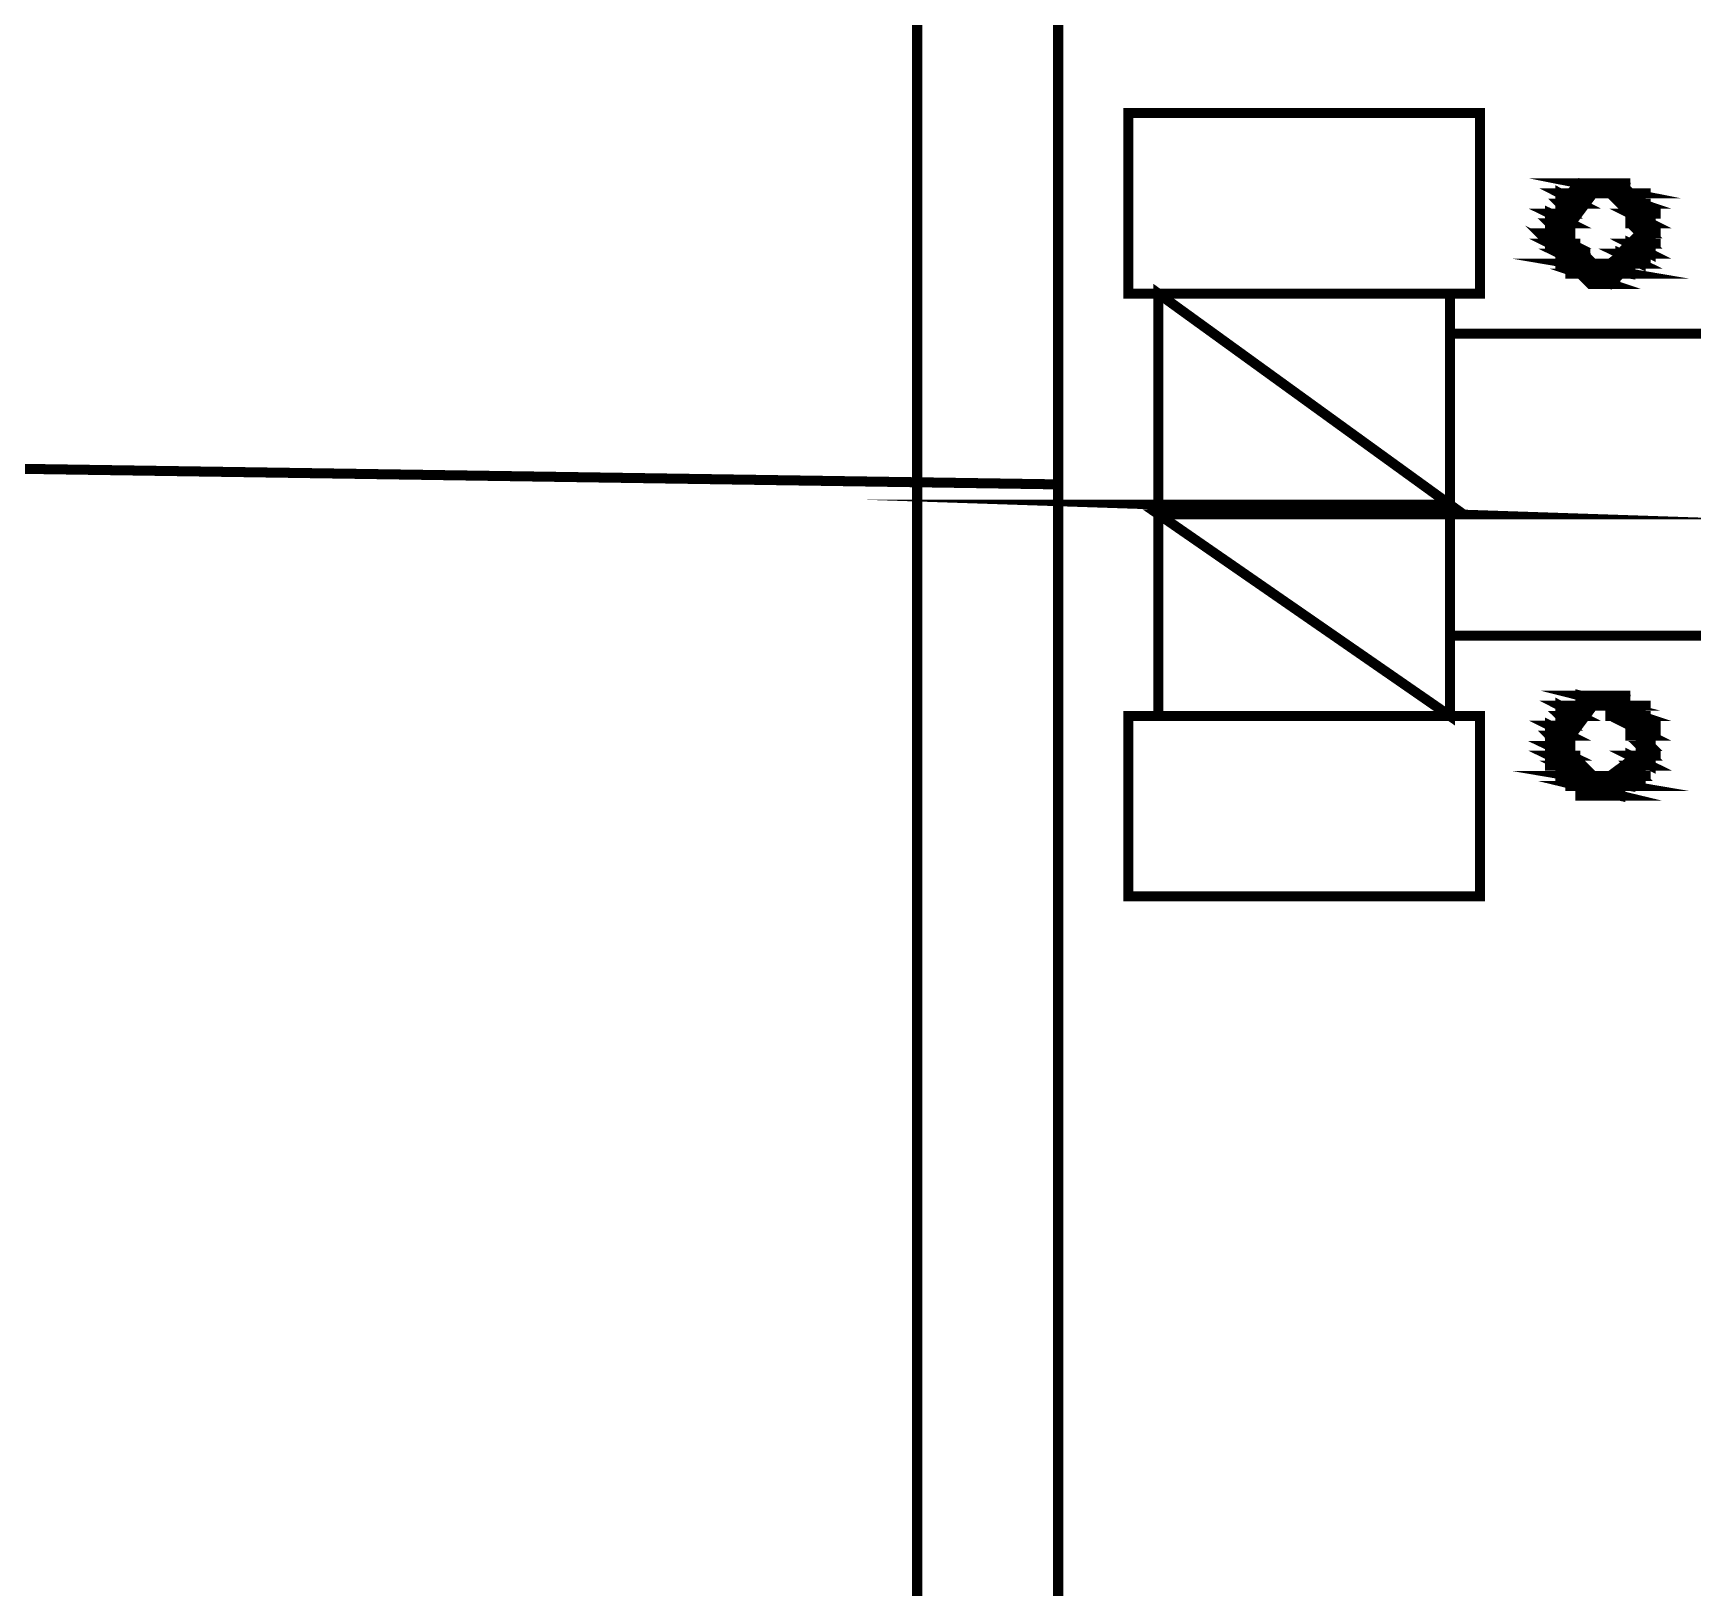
# Model space of a CAD drawing. Extents: x 219 to 1226, y 175 to 465.
# Drawn here: x 665.13 to 672.13, y 297.99 to 304.55 of the extents above; entities that cross this region are included whole.
import ezdxf

# ---------------------------------------------------------------- set-up
doc = ezdxf.new("R2010")
doc.units = 0
doc.header["$MEASUREMENT"] = 0
doc.layers.add('C00-00-00-BLACK', color=7, linetype='Continuous')
doc.layers.add('CFF-00-00', color=1, linetype='Continuous')

msp = doc.modelspace()

# ---------------------------------------------------------------- linework, layer by layer
at = {"layer": 'C00-00-00-BLACK', "const_width": 0.0423}
for points in [[(668.8613, 312.1444), (668.8613, 293.1124)], [(669.4563, 312.1444), (669.4563, 303.5394)], [(669.4563, 303.6664), (669.4563, 293.1124)], [(669.8793, 303.4554), (669.8793, 301.6734)], [(671.1093, 303.4554), (671.1093, 301.6734)], [(672.3823, 303.2864), (671.1093, 303.2864), (671.1093, 302.0124), (672.3823, 302.0124)]]:
    msp.add_lwpolyline(points, dxfattribs=at)
for points in [[(669.7523, 303.4554), (671.2363, 303.4554), (671.2363, 304.2174), (669.7523, 304.2174), (669.7523, 303.4554)], [(671.8293, 303.9204), (671.6593, 303.9204), (671.8713, 303.8784), (671.8293, 303.9204)], [(671.7023, 303.8784), (671.5753, 303.8784), (671.6593, 303.8354), (671.7023, 303.8784)], [(671.9563, 303.7094), (671.9563, 303.7624), (671.7973, 303.9204), (671.7453, 303.9204), (671.7023, 303.9204), (671.5753, 303.7624), (671.5753, 303.7094), (671.5753, 303.6674), (671.7023, 303.5394), (671.7453, 303.5394), (671.7973, 303.5394), (671.9563, 303.6674), (671.9563, 303.7094)], [(671.5753, 303.8784), (671.6593, 303.8354), (671.5753, 303.8354), (671.5753, 303.8784)], [(671.6183, 303.8784), (671.7023, 303.8784), (671.5753, 303.8784), (671.6183, 303.8784)], [(671.6593, 303.9204), (671.8713, 303.8784), (671.6183, 303.8784), (671.6593, 303.9204)], [(671.6183, 303.8784), (671.8713, 303.8784), (671.9143, 303.8784), (671.6183, 303.8784)], [(671.8713, 303.8784), (671.9143, 303.8784), (671.6183, 303.8784), (671.8713, 303.8784)], [(671.6183, 303.8784), (671.8713, 303.8784), (671.9143, 303.8784), (671.6183, 303.8784)], [(671.8713, 303.8784), (671.9143, 303.8784), (671.6183, 303.8784), (671.8713, 303.8784)], [(671.7023, 303.8784), (671.7453, 303.8784), (671.6183, 303.8784), (671.7023, 303.8784)], [(671.7023, 303.8784), (671.6183, 303.8784), (671.7453, 303.8784), (671.7023, 303.8784)], [(671.7023, 303.8784), (671.6183, 303.8784), (671.7023, 303.8784)], [(671.9143, 303.7094), (671.9143, 303.7514), (671.7863, 303.8784), (671.7453, 303.8784), (671.7133, 303.8784), (671.6183, 303.7514), (671.6183, 303.7094), (671.6183, 303.6774), (671.7133, 303.5824), (671.7453, 303.5824), (671.7863, 303.5824), (671.9143, 303.6774), (671.9143, 303.7094)], [(671.7023, 303.9204), (671.8293, 303.9204), (671.6593, 303.9204), (671.7023, 303.9204)], [(671.6593, 303.9204), (671.8293, 303.9204), (671.8713, 303.9204), (671.6593, 303.9204)], [(671.8293, 303.9204), (671.8713, 303.9204), (671.6593, 303.9204), (671.8293, 303.9204)], [(671.6593, 303.9204), (671.8293, 303.9204), (671.8713, 303.9204), (671.6593, 303.9204)], [(671.8293, 303.9204), (671.8713, 303.9204), (671.6593, 303.9204), (671.8293, 303.9204)], [(671.9143, 303.8784), (671.7863, 303.8784), (671.9143, 303.8354), (671.9143, 303.8784)], [(671.7453, 303.9204), (671.7863, 303.9204), (671.7023, 303.9204), (671.7453, 303.9204)], [(671.7023, 303.9204), (671.7863, 303.9204), (671.8293, 303.9204), (671.7023, 303.9204)], [(671.7863, 303.9204), (671.8293, 303.9204), (671.7023, 303.9204), (671.7863, 303.9204)], [(671.7863, 303.9204), (671.7023, 303.9204), (671.8293, 303.9204), (671.7863, 303.9204)], [(671.7863, 303.8784), (671.9143, 303.8354), (671.8293, 303.8354), (671.7863, 303.8784)], [(671.8713, 303.8784), (671.7453, 303.8784), (671.8713, 303.8784)], [(671.7453, 303.8784), (671.8713, 303.8784), (671.7863, 303.8784), (671.7453, 303.8784)], [(671.9143, 303.8784), (671.9563, 303.8784), (671.7863, 303.8784), (671.9143, 303.8784)], [(671.9143, 303.8784), (671.7863, 303.8784), (671.8713, 303.8784), (671.9143, 303.8784)], [(671.7863, 303.8784), (671.9143, 303.8784), (671.9563, 303.8784), (671.7863, 303.8784)], [(671.9143, 303.8784), (671.9563, 303.8784), (671.7863, 303.8784), (671.9143, 303.8784)], [(671.5323, 303.7934), (671.6183, 303.7514), (671.5323, 303.7514), (671.5323, 303.7934)], [(671.6183, 303.8354), (671.5753, 303.8354), (671.6183, 303.7934), (671.6183, 303.8354)], [(671.5753, 303.8354), (671.6183, 303.7934), (671.5753, 303.7934), (671.5753, 303.8354)], [(671.5753, 303.8354), (671.6593, 303.8354), (671.7023, 303.8354), (671.5753, 303.8354)], [(671.6593, 303.8354), (671.7023, 303.8354), (671.5753, 303.8354), (671.6593, 303.8354)], [(671.5753, 303.8354), (671.6593, 303.8354), (671.7023, 303.8354), (671.5753, 303.8354)], [(671.6593, 303.8354), (671.7023, 303.8354), (671.5753, 303.8354), (671.6593, 303.8354)], [(671.6183, 303.8354), (671.6593, 303.8354), (671.5753, 303.8354), (671.6183, 303.8354)], [(671.6183, 303.8354), (671.5753, 303.8354), (671.6593, 303.8354), (671.6183, 303.8354)], [(671.8293, 303.8354), (671.9143, 303.8354), (671.9563, 303.8354), (671.8293, 303.8354)], [(671.9143, 303.8354), (671.9563, 303.8354), (671.8293, 303.8354), (671.9143, 303.8354)], [(671.9143, 303.8354), (671.8293, 303.8354), (671.9143, 303.8354)], [(671.8293, 303.8354), (671.9143, 303.8354), (671.8713, 303.8354), (671.8293, 303.8354)], [(671.9143, 303.8354), (671.8713, 303.8354), (671.9143, 303.7934), (671.9143, 303.8354)], [(671.8713, 303.8354), (671.9143, 303.7934), (671.8713, 303.7934), (671.8713, 303.8354)], [(671.8713, 303.7934), (671.9563, 303.7514), (671.8713, 303.7514), (671.8713, 303.7934)], [(671.6183, 303.7934), (671.5323, 303.7934), (671.6183, 303.7514), (671.6183, 303.7934)], [(671.5753, 303.7514), (671.5323, 303.7514), (671.5753, 303.7094), (671.5753, 303.7514)], [(671.5753, 303.7934), (671.6183, 303.7934), (671.5323, 303.7934), (671.5753, 303.7934)], [(671.5323, 303.7934), (671.6183, 303.7934), (671.6593, 303.7934), (671.5323, 303.7934)], [(671.6183, 303.7934), (671.6593, 303.7934), (671.5323, 303.7934), (671.6183, 303.7934)], [(671.5323, 303.7514), (671.5753, 303.7094), (671.5323, 303.7094), (671.5323, 303.7514)], [(671.5753, 303.7514), (671.6183, 303.7514), (671.5323, 303.7514), (671.5753, 303.7514)], [(671.5753, 303.7514), (671.5323, 303.7514), (671.6183, 303.7514), (671.5753, 303.7514)], [(671.5323, 303.7514), (671.5753, 303.7514), (671.6183, 303.7514), (671.5323, 303.7514)], [(671.5753, 303.7514), (671.6183, 303.7514), (671.5323, 303.7514), (671.5753, 303.7514)], [(671.6183, 303.7934), (671.5753, 303.7934), (671.6183, 303.7934)], [(671.9563, 303.7934), (671.8713, 303.7934), (671.9563, 303.7514), (671.9563, 303.7934)], [(671.9563, 303.7934), (671.9983, 303.7934), (671.8713, 303.7934), (671.9563, 303.7934)], [(671.9563, 303.7934), (671.8713, 303.7934), (671.9143, 303.7934), (671.9563, 303.7934)], [(671.8713, 303.7934), (671.9563, 303.7934), (671.9983, 303.7934), (671.8713, 303.7934)], [(671.9563, 303.7934), (671.9983, 303.7934), (671.8713, 303.7934), (671.9563, 303.7934)], [(671.9563, 303.7514), (671.8713, 303.7514), (671.9563, 303.7514)], [(671.8713, 303.7514), (671.9563, 303.7514), (671.9143, 303.7514), (671.8713, 303.7514)], [(671.9563, 303.7514), (671.9143, 303.7514), (671.9563, 303.7094), (671.9563, 303.7514)], [(671.9143, 303.7514), (671.9563, 303.7094), (671.9143, 303.7094), (671.9143, 303.7514)], [(671.5323, 303.6664), (671.6183, 303.6234), (671.5753, 303.6234), (671.5323, 303.6664)], [(671.5753, 303.7094), (671.5323, 303.7094), (671.6183, 303.6664), (671.5753, 303.7094)], [(671.6183, 303.6664), (671.5323, 303.6664), (671.6183, 303.6234), (671.6183, 303.6664)], [(671.5323, 303.7094), (671.6183, 303.6664), (671.5323, 303.6664), (671.5323, 303.7094)], [(671.5323, 303.7094), (671.5753, 303.7094), (671.6183, 303.7094), (671.5323, 303.7094)], [(671.5753, 303.7094), (671.6183, 303.7094), (671.5323, 303.7094), (671.5753, 303.7094)], [(671.5323, 303.6664), (671.6183, 303.6664), (671.6593, 303.6664), (671.5323, 303.6664)], [(671.6183, 303.6664), (671.6593, 303.6664), (671.5323, 303.6664), (671.6183, 303.6664)], [(671.5323, 303.6664), (671.6183, 303.6664), (671.6593, 303.6664), (671.5323, 303.6664)], [(671.6183, 303.6664), (671.6593, 303.6664), (671.5323, 303.6664), (671.6183, 303.6664)], [(671.9563, 303.6664), (671.8713, 303.6664), (671.9563, 303.6234), (671.9563, 303.6664)], [(671.9143, 303.7094), (671.9563, 303.6664), (671.8713, 303.6664), (671.9143, 303.7094)], [(671.8713, 303.6664), (671.9563, 303.6234), (671.8713, 303.6234), (671.8713, 303.6664)], [(671.8713, 303.6664), (671.9563, 303.6664), (671.9983, 303.6664), (671.8713, 303.6664)], [(671.9563, 303.6664), (671.9983, 303.6664), (671.8713, 303.6664), (671.9563, 303.6664)], [(671.9563, 303.7094), (671.9143, 303.7094), (671.9563, 303.6664), (671.9563, 303.7094)], [(671.9143, 303.7094), (671.9563, 303.7094), (671.9983, 303.7094), (671.9143, 303.7094)], [(671.9563, 303.7094), (671.9983, 303.7094), (671.9143, 303.7094), (671.9563, 303.7094)], [(671.6593, 303.6234), (671.5753, 303.6234), (671.6593, 303.5824), (671.6593, 303.6234)], [(671.5753, 303.6234), (671.6593, 303.5824), (671.5753, 303.5824), (671.5753, 303.6234)], [(671.5753, 303.6234), (671.6183, 303.6234), (671.6593, 303.6234), (671.5753, 303.6234)], [(671.6183, 303.6234), (671.6593, 303.6234), (671.5753, 303.6234), (671.6183, 303.6234)], [(671.6593, 303.6234), (671.7023, 303.6234), (671.5753, 303.6234), (671.6593, 303.6234)], [(671.6593, 303.6234), (671.5753, 303.6234), (671.6183, 303.6234), (671.6593, 303.6234)], [(671.9143, 303.6234), (671.8293, 303.6234), (671.9143, 303.5824), (671.9143, 303.6234)], [(671.8293, 303.6234), (671.9143, 303.5824), (671.8293, 303.5824), (671.8293, 303.6234)], [(671.8713, 303.6234), (671.9143, 303.6234), (671.8293, 303.6234), (671.8713, 303.6234)], [(671.9143, 303.6234), (671.9563, 303.6234), (671.8713, 303.6234), (671.9143, 303.6234)], [(671.9143, 303.6234), (671.8713, 303.6234), (671.9563, 303.6234), (671.9143, 303.6234)], [(671.8713, 303.6234), (671.9143, 303.6234), (671.9563, 303.6234), (671.8713, 303.6234)], [(671.9143, 303.6234), (671.9563, 303.6234), (671.8713, 303.6234), (671.9143, 303.6234)], [(671.9143, 303.6234), (671.8713, 303.6234), (671.9143, 303.6234)], [(671.8713, 303.5824), (671.6183, 303.5824), (671.8713, 303.5394), (671.8713, 303.5824)], [(671.8293, 303.5394), (671.6593, 303.5394), (671.7863, 303.4964), (671.8293, 303.5394)], [(671.5753, 303.5824), (671.6593, 303.5824), (671.7023, 303.5824), (671.5753, 303.5824)], [(671.6593, 303.5824), (671.7023, 303.5824), (671.5753, 303.5824), (671.6593, 303.5824)], [(671.7023, 303.5824), (671.7453, 303.5824), (671.5753, 303.5824), (671.7023, 303.5824)], [(671.7023, 303.5824), (671.5753, 303.5824), (671.6593, 303.5824), (671.7023, 303.5824)], [(671.7023, 303.5824), (671.5753, 303.5824), (671.7023, 303.5824)], [(671.5753, 303.5824), (671.7023, 303.5824), (671.6183, 303.5824), (671.5753, 303.5824)], [(671.6593, 303.5394), (671.7863, 303.4964), (671.7023, 303.4964), (671.6593, 303.5394)], [(671.6183, 303.5824), (671.8713, 303.5394), (671.6183, 303.5394), (671.6183, 303.5824)], [(671.7453, 303.5824), (671.7863, 303.5824), (671.6183, 303.5824), (671.7453, 303.5824)], [(671.7453, 303.5824), (671.6183, 303.5824), (671.7023, 303.5824), (671.7453, 303.5824)], [(671.6183, 303.5824), (671.8713, 303.5824), (671.9143, 303.5824), (671.6183, 303.5824)], [(671.8713, 303.5824), (671.9143, 303.5824), (671.6183, 303.5824), (671.8713, 303.5824)], [(671.8713, 303.5394), (671.6183, 303.5394), (671.8293, 303.5394), (671.8713, 303.5394)], [(671.6183, 303.5394), (671.8293, 303.5394), (671.6593, 303.5394), (671.6183, 303.5394)], [(671.6593, 303.5394), (671.8293, 303.5394), (671.8713, 303.5394), (671.6593, 303.5394)], [(671.8293, 303.5394), (671.8713, 303.5394), (671.6593, 303.5394), (671.8293, 303.5394)], [(671.6593, 303.5394), (671.8293, 303.5394), (671.8713, 303.5394), (671.6593, 303.5394)], [(671.8293, 303.5394), (671.8713, 303.5394), (671.6593, 303.5394), (671.8293, 303.5394)], [(671.7863, 303.5824), (671.8713, 303.5824), (671.7453, 303.5824), (671.7863, 303.5824)], [(671.7453, 303.5824), (671.8713, 303.5824), (671.9143, 303.5824), (671.7453, 303.5824)], [(671.8713, 303.5824), (671.9143, 303.5824), (671.7453, 303.5824), (671.8713, 303.5824)], [(671.8293, 303.5824), (671.9143, 303.5824), (671.7863, 303.5824), (671.8293, 303.5824)], [(671.7863, 303.5824), (671.9143, 303.5824), (671.9563, 303.5824), (671.7863, 303.5824)], [(671.9143, 303.5824), (671.9563, 303.5824), (671.7863, 303.5824), (671.9143, 303.5824)], [(671.8713, 303.5824), (671.9143, 303.5824), (671.7863, 303.5824), (671.8713, 303.5824)], [(671.8713, 303.5824), (671.7863, 303.5824), (671.9143, 303.5824), (671.8713, 303.5824)], [(671.8713, 303.5824), (671.7863, 303.5824), (671.8713, 303.5824)], [(671.9143, 303.5824), (671.8293, 303.5824), (671.9143, 303.5824)], [(669.8793, 303.4554), (671.1093, 302.5654), (669.8793, 302.5654), (669.8793, 303.4554)], [(671.7863, 303.4964), (671.7023, 303.4964), (671.7453, 303.4964), (671.7863, 303.4964)], [(671.7023, 303.4964), (671.7863, 303.4964), (671.8293, 303.4964), (671.7023, 303.4964)], [(671.7863, 303.4964), (671.8293, 303.4964), (671.7023, 303.4964), (671.7863, 303.4964)], [(671.1093, 303.4554), (669.8793, 303.4554), (671.1093, 302.5654), (671.1093, 303.4554)], [(671.1093, 302.5654), (669.8793, 302.5654), (671.1093, 302.5244), (671.1093, 302.5654)], [(669.8793, 302.5654), (671.1093, 302.5244), (669.8793, 302.5244), (669.8793, 302.5654)], [(671.1093, 302.5244), (669.8793, 302.5244), (671.1093, 301.6734), (671.1093, 302.5244)], [(669.8793, 302.5244), (671.1093, 301.6734), (669.8793, 301.6734), (669.8793, 302.5244)], [(671.7023, 301.7164), (671.5753, 301.7164), (671.6593, 301.6734), (671.7023, 301.7164)], [(671.8293, 301.7594), (671.6593, 301.7594), (671.8293, 301.7164), (671.8293, 301.7594)], [(671.9563, 301.5464), (671.9563, 301.6004), (671.7973, 301.7594), (671.7453, 301.7594), (671.7023, 301.7594), (671.5753, 301.6004), (671.5753, 301.5464), (671.5753, 301.5054), (671.7023, 301.3774), (671.7453, 301.3774), (671.7973, 301.3774), (671.9563, 301.5054), (671.9563, 301.5464)], [(671.5753, 301.7164), (671.6593, 301.6734), (671.5753, 301.6734), (671.5753, 301.7164)], [(671.6183, 301.7164), (671.7023, 301.7164), (671.5753, 301.7164), (671.6183, 301.7164)], [(671.6593, 301.7164), (671.8713, 301.7164), (671.6183, 301.7164), (671.6593, 301.7164)], [(671.6183, 301.7164), (671.8713, 301.7164), (671.9143, 301.7164), (671.6183, 301.7164)], [(671.8713, 301.7164), (671.9143, 301.7164), (671.6183, 301.7164), (671.8713, 301.7164)], [(671.6183, 301.7164), (671.8713, 301.7164), (671.9143, 301.7164), (671.6183, 301.7164)], [(671.8713, 301.7164), (671.9143, 301.7164), (671.6183, 301.7164), (671.8713, 301.7164)], [(671.7023, 301.7164), (671.7453, 301.7164), (671.6183, 301.7164), (671.7023, 301.7164)], [(671.7023, 301.7164), (671.6183, 301.7164), (671.7453, 301.7164), (671.7023, 301.7164)], [(671.7023, 301.7164), (671.6183, 301.7164), (671.7023, 301.7164)], [(671.9143, 301.5464), (671.9143, 301.5894), (671.7863, 301.7164), (671.7453, 301.7164), (671.7133, 301.7164), (671.6183, 301.5894), (671.6183, 301.5464), (671.6183, 301.5154), (671.7133, 301.4204), (671.7453, 301.4204), (671.7863, 301.4204), (671.9143, 301.5154), (671.9143, 301.5464)], [(671.6593, 301.7594), (671.8293, 301.7164), (671.6593, 301.7164), (671.6593, 301.7594)], [(671.7023, 301.7594), (671.8293, 301.7594), (671.6593, 301.7594), (671.7023, 301.7594)], [(671.6593, 301.7594), (671.8293, 301.7594), (671.8713, 301.7594), (671.6593, 301.7594)], [(671.8293, 301.7594), (671.8713, 301.7594), (671.6593, 301.7594), (671.8293, 301.7594)], [(671.8293, 301.7164), (671.6593, 301.7164), (671.8713, 301.7164), (671.8293, 301.7164)], [(671.9143, 301.7164), (671.7863, 301.7164), (671.9143, 301.6734), (671.9143, 301.7164)], [(671.7453, 301.7594), (671.7863, 301.7594), (671.7023, 301.7594), (671.7453, 301.7594)], [(671.7023, 301.7594), (671.7863, 301.7594), (671.8293, 301.7594), (671.7023, 301.7594)], [(671.7863, 301.7594), (671.8293, 301.7594), (671.7023, 301.7594), (671.7863, 301.7594)], [(671.7863, 301.7594), (671.7023, 301.7594), (671.8293, 301.7594), (671.7863, 301.7594)], [(671.8713, 301.7164), (671.7453, 301.7164), (671.8713, 301.7164)], [(671.7453, 301.7164), (671.8713, 301.7164), (671.7863, 301.7164), (671.7453, 301.7164)], [(671.7863, 301.7164), (671.9143, 301.6734), (671.7863, 301.6734), (671.7863, 301.7164)], [(671.9143, 301.7164), (671.9563, 301.7164), (671.7863, 301.7164), (671.9143, 301.7164)], [(671.9143, 301.7164), (671.7863, 301.7164), (671.8713, 301.7164), (671.9143, 301.7164)], [(669.7523, 300.9114), (671.2363, 300.9114), (671.2363, 301.6734), (669.7523, 301.6734), (669.7523, 300.9114)], [(671.5323, 301.6324), (671.6183, 301.5894), (671.5323, 301.5894), (671.5323, 301.6324)], [(671.6593, 301.6734), (671.5753, 301.6734), (671.6183, 301.6324), (671.6593, 301.6734)], [(671.5753, 301.6734), (671.6183, 301.6324), (671.5753, 301.6324), (671.5753, 301.6734)], [(671.5753, 301.6734), (671.6593, 301.6734), (671.7023, 301.6734), (671.5753, 301.6734)], [(671.6593, 301.6734), (671.7023, 301.6734), (671.5753, 301.6734), (671.6593, 301.6734)], [(671.5753, 301.6734), (671.6593, 301.6734), (671.7023, 301.6734), (671.5753, 301.6734)], [(671.6593, 301.6734), (671.7023, 301.6734), (671.5753, 301.6734), (671.6593, 301.6734)], [(671.9143, 301.6734), (671.7863, 301.6734), (671.9143, 301.6734)], [(671.7863, 301.6734), (671.9143, 301.6734), (671.8293, 301.6734), (671.7863, 301.6734)], [(671.8293, 301.6734), (671.9143, 301.6734), (671.9563, 301.6734), (671.8293, 301.6734)], [(671.9143, 301.6734), (671.9563, 301.6734), (671.8293, 301.6734), (671.9143, 301.6734)], [(671.9143, 301.6734), (671.8293, 301.6734), (671.9143, 301.6734)], [(671.8293, 301.6734), (671.9143, 301.6734), (671.8713, 301.6734), (671.8293, 301.6734)], [(671.9143, 301.6734), (671.8713, 301.6734), (671.9143, 301.6324), (671.9143, 301.6734)], [(671.8713, 301.6734), (671.9143, 301.6324), (671.8713, 301.6324), (671.8713, 301.6734)], [(671.8713, 301.6324), (671.9563, 301.5894), (671.8713, 301.5894), (671.8713, 301.6324)], [(671.6183, 301.6324), (671.5323, 301.6324), (671.6183, 301.5894), (671.6183, 301.6324)], [(671.5753, 301.5894), (671.5323, 301.5894), (671.5753, 301.5464), (671.5753, 301.5894)], [(671.5753, 301.6324), (671.6183, 301.6324), (671.5323, 301.6324), (671.5753, 301.6324)], [(671.5323, 301.6324), (671.6183, 301.6324), (671.6593, 301.6324), (671.5323, 301.6324)], [(671.6183, 301.6324), (671.6593, 301.6324), (671.5323, 301.6324), (671.6183, 301.6324)], [(671.5323, 301.5894), (671.5753, 301.5464), (671.5323, 301.5464), (671.5323, 301.5894)], [(671.5753, 301.5894), (671.6183, 301.5894), (671.5323, 301.5894), (671.5753, 301.5894)], [(671.5753, 301.5894), (671.5323, 301.5894), (671.6183, 301.5894), (671.5753, 301.5894)], [(671.5753, 301.6324), (671.6183, 301.6324), (671.6593, 301.6324), (671.5753, 301.6324)], [(671.6183, 301.6324), (671.6593, 301.6324), (671.5753, 301.6324), (671.6183, 301.6324)], [(671.6183, 301.6324), (671.5753, 301.6324), (671.6183, 301.6324)], [(671.9563, 301.6324), (671.8713, 301.6324), (671.9563, 301.5894), (671.9563, 301.6324)], [(671.9563, 301.6324), (671.9983, 301.6324), (671.8713, 301.6324), (671.9563, 301.6324)], [(671.9563, 301.6324), (671.8713, 301.6324), (671.9143, 301.6324), (671.9563, 301.6324)], [(671.8713, 301.5894), (671.9563, 301.5894), (671.9983, 301.5894), (671.8713, 301.5894)], [(671.9563, 301.5894), (671.9983, 301.5894), (671.8713, 301.5894), (671.9563, 301.5894)], [(671.9563, 301.5894), (671.8713, 301.5894), (671.9563, 301.5894)], [(671.8713, 301.5894), (671.9563, 301.5894), (671.9143, 301.5894), (671.8713, 301.5894)], [(671.9563, 301.5894), (671.9143, 301.5894), (671.9563, 301.5464), (671.9563, 301.5894)], [(671.9143, 301.5894), (671.9563, 301.5464), (671.9143, 301.5464), (671.9143, 301.5894)], [(671.9143, 301.5464), (671.9563, 301.5054), (671.9143, 301.5054), (671.9143, 301.5464)], [(671.5753, 301.5464), (671.5323, 301.5464), (671.6183, 301.5054), (671.5753, 301.5464)], [(671.6183, 301.5054), (671.5323, 301.5054), (671.6183, 301.4634), (671.6183, 301.5054)], [(671.5323, 301.5464), (671.6183, 301.5054), (671.5323, 301.5054), (671.5323, 301.5464)], [(671.5323, 301.5464), (671.5753, 301.5464), (671.6183, 301.5464), (671.5323, 301.5464)], [(671.5753, 301.5464), (671.6183, 301.5464), (671.5323, 301.5464), (671.5753, 301.5464)], [(671.5323, 301.5464), (671.5753, 301.5464), (671.6183, 301.5464), (671.5323, 301.5464)], [(671.5753, 301.5464), (671.6183, 301.5464), (671.5323, 301.5464), (671.5753, 301.5464)], [(671.5323, 301.5054), (671.6183, 301.4634), (671.5323, 301.4634), (671.5323, 301.5054)], [(671.5323, 301.5054), (671.6183, 301.5054), (671.6593, 301.5054), (671.5323, 301.5054)], [(671.6183, 301.5054), (671.6593, 301.5054), (671.5323, 301.5054), (671.6183, 301.5054)], [(671.9563, 301.5054), (671.8713, 301.5054), (671.9563, 301.4634), (671.9563, 301.5054)], [(671.8713, 301.5054), (671.9563, 301.4634), (671.8713, 301.4634), (671.8713, 301.5054)], [(671.9143, 301.5054), (671.9563, 301.5054), (671.8713, 301.5054), (671.9143, 301.5054)], [(671.8713, 301.5054), (671.9563, 301.5054), (671.9983, 301.5054), (671.8713, 301.5054)], [(671.9563, 301.5054), (671.9983, 301.5054), (671.8713, 301.5054), (671.9563, 301.5054)], [(671.9563, 301.5464), (671.9143, 301.5464), (671.9563, 301.5054), (671.9563, 301.5464)], [(671.9563, 301.5054), (671.9143, 301.5054), (671.9563, 301.5054)], [(671.6183, 301.4634), (671.5753, 301.4634), (671.6593, 301.4204), (671.6183, 301.4634)], [(671.6183, 301.4634), (671.5323, 301.4634), (671.6183, 301.4634)], [(671.5323, 301.4634), (671.6183, 301.4634), (671.5753, 301.4634), (671.5323, 301.4634)], [(671.5753, 301.4634), (671.6593, 301.4204), (671.5753, 301.4204), (671.5753, 301.4634)], [(671.5753, 301.4634), (671.6183, 301.4634), (671.6593, 301.4634), (671.5753, 301.4634)], [(671.6183, 301.4634), (671.6593, 301.4634), (671.5753, 301.4634), (671.6183, 301.4634)], [(671.8713, 301.4634), (671.9143, 301.4204), (671.8293, 301.4204), (671.8713, 301.4634)], [(671.9143, 301.4634), (671.8713, 301.4634), (671.9143, 301.4204), (671.9143, 301.4634)], [(671.9143, 301.4634), (671.9563, 301.4634), (671.8713, 301.4634), (671.9143, 301.4634)], [(671.9143, 301.4634), (671.8713, 301.4634), (671.9563, 301.4634), (671.9143, 301.4634)], [(671.8713, 301.4634), (671.9143, 301.4634), (671.9563, 301.4634), (671.8713, 301.4634)], [(671.9143, 301.4634), (671.9563, 301.4634), (671.8713, 301.4634), (671.9143, 301.4634)], [(671.8713, 301.4204), (671.6183, 301.4204), (671.8713, 301.3774), (671.8713, 301.4204)], [(671.8293, 301.3774), (671.6593, 301.3774), (671.8293, 301.3364), (671.8293, 301.3774)], [(671.5753, 301.4204), (671.6593, 301.4204), (671.7023, 301.4204), (671.5753, 301.4204)], [(671.6593, 301.4204), (671.7023, 301.4204), (671.5753, 301.4204), (671.6593, 301.4204)], [(671.5753, 301.4204), (671.6593, 301.4204), (671.7023, 301.4204), (671.5753, 301.4204)], [(671.6593, 301.4204), (671.7023, 301.4204), (671.5753, 301.4204), (671.6593, 301.4204)], [(671.7023, 301.4204), (671.7453, 301.4204), (671.5753, 301.4204), (671.7023, 301.4204)], [(671.7023, 301.4204), (671.5753, 301.4204), (671.6593, 301.4204), (671.7023, 301.4204)], [(671.7023, 301.4204), (671.5753, 301.4204), (671.7023, 301.4204)], [(671.5753, 301.4204), (671.7023, 301.4204), (671.6183, 301.4204), (671.5753, 301.4204)], [(671.6183, 301.4204), (671.8713, 301.3774), (671.6183, 301.3774), (671.6183, 301.4204)], [(671.7453, 301.4204), (671.7863, 301.4204), (671.6183, 301.4204), (671.7453, 301.4204)], [(671.7453, 301.4204), (671.6183, 301.4204), (671.7023, 301.4204), (671.7453, 301.4204)], [(671.6183, 301.3774), (671.8713, 301.3774), (671.9143, 301.3774), (671.6183, 301.3774)], [(671.8713, 301.3774), (671.9143, 301.3774), (671.6183, 301.3774), (671.8713, 301.3774)], [(671.8713, 301.3774), (671.6183, 301.3774), (671.8293, 301.3774), (671.8713, 301.3774)], [(671.6183, 301.3774), (671.8293, 301.3774), (671.6593, 301.3774), (671.6183, 301.3774)], [(671.6593, 301.3774), (671.8293, 301.3364), (671.6593, 301.3364), (671.6593, 301.3774)], [(671.6593, 301.3774), (671.8293, 301.3774), (671.8713, 301.3774), (671.6593, 301.3774)], [(671.8293, 301.3774), (671.8713, 301.3774), (671.6593, 301.3774), (671.8293, 301.3774)], [(671.7863, 301.4204), (671.8713, 301.4204), (671.7453, 301.4204), (671.7863, 301.4204)], [(671.7453, 301.4204), (671.8713, 301.4204), (671.9143, 301.4204), (671.7453, 301.4204)], [(671.8713, 301.4204), (671.9143, 301.4204), (671.7453, 301.4204), (671.8713, 301.4204)], [(671.8293, 301.4204), (671.9143, 301.4204), (671.7863, 301.4204), (671.8293, 301.4204)], [(671.7863, 301.4204), (671.9143, 301.4204), (671.9563, 301.4204), (671.7863, 301.4204)], [(671.9143, 301.4204), (671.9563, 301.4204), (671.7863, 301.4204), (671.9143, 301.4204)], [(671.8713, 301.4204), (671.9143, 301.4204), (671.7863, 301.4204), (671.8713, 301.4204)], [(671.8713, 301.4204), (671.7863, 301.4204), (671.9143, 301.4204), (671.8713, 301.4204)], [(671.8713, 301.4204), (671.7863, 301.4204), (671.8713, 301.4204)], [(671.8293, 301.4204), (671.9143, 301.4204), (671.9563, 301.4204), (671.8293, 301.4204)], [(671.9143, 301.4204), (671.9563, 301.4204), (671.8293, 301.4204), (671.9143, 301.4204)], [(671.9143, 301.4204), (671.8293, 301.4204), (671.9143, 301.4204)], [(671.8293, 301.3364), (671.6593, 301.3364), (671.7863, 301.3364), (671.8293, 301.3364)], [(671.6593, 301.3364), (671.7863, 301.3364), (671.7023, 301.3364), (671.6593, 301.3364)], [(671.7863, 301.3364), (671.7023, 301.3364), (671.7453, 301.3364), (671.7863, 301.3364)], [(671.7023, 301.3364), (671.7863, 301.3364), (671.8293, 301.3364), (671.7023, 301.3364)], [(671.7863, 301.3364), (671.8293, 301.3364), (671.7023, 301.3364), (671.7863, 301.3364)]]:
    msp.add_lwpolyline(points, close=True, dxfattribs=at)
at = {"layer": 'C00-00-00-BLACK'}
for points in [[(671.6593, 303.9204), (671.8713, 303.8784), (671.6183, 303.8784), (671.6593, 303.9204)], [(671.7023, 303.9204), (671.8293, 303.9204), (671.6593, 303.9204), (671.7023, 303.9204)], [(671.6593, 303.9204), (671.8293, 303.9204), (671.8713, 303.9204), (671.6593, 303.9204)], [(671.8293, 303.9204), (671.8713, 303.9204), (671.6593, 303.9204), (671.8293, 303.9204)], [(671.6593, 303.9204), (671.8293, 303.9204), (671.8713, 303.9204), (671.6593, 303.9204)], [(671.8293, 303.9204), (671.8713, 303.9204), (671.6593, 303.9204), (671.8293, 303.9204)], [(671.8293, 303.9204), (671.6593, 303.9204), (671.8713, 303.8784), (671.8293, 303.9204)], [(671.7453, 303.9204), (671.7863, 303.9204), (671.7023, 303.9204), (671.7453, 303.9204)], [(671.7023, 303.9204), (671.7863, 303.9204), (671.8293, 303.9204), (671.7023, 303.9204)], [(671.7863, 303.9204), (671.8293, 303.9204), (671.7023, 303.9204), (671.7863, 303.9204)], [(671.7863, 303.9204), (671.7023, 303.9204), (671.8293, 303.9204), (671.7863, 303.9204)], [(671.6183, 303.8784), (671.7023, 303.8784), (671.5753, 303.8784), (671.6183, 303.8784)], [(671.7023, 303.8784), (671.5753, 303.8784), (671.6593, 303.8354), (671.7023, 303.8784)], [(671.5753, 303.8784), (671.6593, 303.8354), (671.5753, 303.8354), (671.5753, 303.8784)], [(671.5753, 303.8354), (671.6593, 303.8354), (671.7023, 303.8354), (671.5753, 303.8354)], [(671.6593, 303.8354), (671.7023, 303.8354), (671.5753, 303.8354), (671.6593, 303.8354)], [(671.5753, 303.8354), (671.6593, 303.8354), (671.7023, 303.8354), (671.5753, 303.8354)], [(671.6593, 303.8354), (671.7023, 303.8354), (671.5753, 303.8354), (671.6593, 303.8354)], [(671.6183, 303.8354), (671.6593, 303.8354), (671.5753, 303.8354), (671.6183, 303.8354)], [(671.6183, 303.8354), (671.5753, 303.8354), (671.6593, 303.8354), (671.6183, 303.8354)], [(671.6183, 303.8354), (671.5753, 303.8354), (671.6183, 303.7934), (671.6183, 303.8354)], [(671.5753, 303.8354), (671.6183, 303.7934), (671.5753, 303.7934), (671.5753, 303.8354)], [(671.6183, 303.8784), (671.8713, 303.8784), (671.9143, 303.8784), (671.6183, 303.8784)], [(671.8713, 303.8784), (671.9143, 303.8784), (671.6183, 303.8784), (671.8713, 303.8784)], [(671.6183, 303.8784), (671.8713, 303.8784), (671.9143, 303.8784), (671.6183, 303.8784)], [(671.8713, 303.8784), (671.9143, 303.8784), (671.6183, 303.8784), (671.8713, 303.8784)], [(671.7023, 303.8784), (671.7453, 303.8784), (671.6183, 303.8784), (671.7023, 303.8784)], [(671.7023, 303.8784), (671.6183, 303.8784), (671.7453, 303.8784), (671.7023, 303.8784)], [(671.7023, 303.8784), (671.6183, 303.8784), (671.7023, 303.8784)], [(671.8713, 303.8784), (671.7453, 303.8784), (671.8713, 303.8784)], [(671.7453, 303.8784), (671.8713, 303.8784), (671.7863, 303.8784), (671.7453, 303.8784)], [(671.9143, 303.8784), (671.9563, 303.8784), (671.7863, 303.8784), (671.9143, 303.8784)], [(671.9143, 303.8784), (671.7863, 303.8784), (671.8713, 303.8784), (671.9143, 303.8784)], [(671.7863, 303.8784), (671.9143, 303.8784), (671.9563, 303.8784), (671.7863, 303.8784)], [(671.9143, 303.8784), (671.9563, 303.8784), (671.7863, 303.8784), (671.9143, 303.8784)], [(671.9143, 303.8784), (671.7863, 303.8784), (671.9143, 303.8354), (671.9143, 303.8784)], [(671.7863, 303.8784), (671.9143, 303.8354), (671.8293, 303.8354), (671.7863, 303.8784)], [(671.8293, 303.8354), (671.9143, 303.8354), (671.9563, 303.8354), (671.8293, 303.8354)], [(671.9143, 303.8354), (671.9563, 303.8354), (671.8293, 303.8354), (671.9143, 303.8354)], [(671.9143, 303.8354), (671.8293, 303.8354), (671.9143, 303.8354)], [(671.8293, 303.8354), (671.9143, 303.8354), (671.8713, 303.8354), (671.8293, 303.8354)], [(671.9143, 303.8354), (671.8713, 303.8354), (671.9143, 303.7934), (671.9143, 303.8354)], [(671.8713, 303.8354), (671.9143, 303.7934), (671.8713, 303.7934), (671.8713, 303.8354)], [(671.5753, 303.7934), (671.6183, 303.7934), (671.5323, 303.7934), (671.5753, 303.7934)], [(671.5323, 303.7934), (671.6183, 303.7934), (671.6593, 303.7934), (671.5323, 303.7934)], [(671.6183, 303.7934), (671.6593, 303.7934), (671.5323, 303.7934), (671.6183, 303.7934)], [(671.6183, 303.7934), (671.5323, 303.7934), (671.6183, 303.7514), (671.6183, 303.7934)], [(671.5323, 303.7934), (671.6183, 303.7514), (671.5323, 303.7514), (671.5323, 303.7934)], [(671.6183, 303.7934), (671.5753, 303.7934), (671.6183, 303.7934)], [(671.9563, 303.7934), (671.9983, 303.7934), (671.8713, 303.7934), (671.9563, 303.7934)], [(671.9563, 303.7934), (671.8713, 303.7934), (671.9143, 303.7934), (671.9563, 303.7934)], [(671.8713, 303.7934), (671.9563, 303.7934), (671.9983, 303.7934), (671.8713, 303.7934)], [(671.9563, 303.7934), (671.9983, 303.7934), (671.8713, 303.7934), (671.9563, 303.7934)], [(671.9563, 303.7934), (671.8713, 303.7934), (671.9563, 303.7514), (671.9563, 303.7934)], [(671.8713, 303.7934), (671.9563, 303.7514), (671.8713, 303.7514), (671.8713, 303.7934)], [(671.5753, 303.7514), (671.6183, 303.7514), (671.5323, 303.7514), (671.5753, 303.7514)], [(671.5753, 303.7514), (671.5323, 303.7514), (671.6183, 303.7514), (671.5753, 303.7514)], [(671.5323, 303.7514), (671.5753, 303.7514), (671.6183, 303.7514), (671.5323, 303.7514)], [(671.5753, 303.7514), (671.6183, 303.7514), (671.5323, 303.7514), (671.5753, 303.7514)], [(671.5753, 303.7514), (671.5323, 303.7514), (671.5753, 303.7094), (671.5753, 303.7514)], [(671.5323, 303.7514), (671.5753, 303.7094), (671.5323, 303.7094), (671.5323, 303.7514)], [(671.5323, 303.7094), (671.5753, 303.7094), (671.6183, 303.7094), (671.5323, 303.7094)], [(671.5753, 303.7094), (671.6183, 303.7094), (671.5323, 303.7094), (671.5753, 303.7094)], [(671.5753, 303.7094), (671.5323, 303.7094), (671.6183, 303.6664), (671.5753, 303.7094)], [(671.5323, 303.7094), (671.6183, 303.6664), (671.5323, 303.6664), (671.5323, 303.7094)], [(671.9563, 303.7514), (671.8713, 303.7514), (671.9563, 303.7514)], [(671.8713, 303.7514), (671.9563, 303.7514), (671.9143, 303.7514), (671.8713, 303.7514)], [(671.9143, 303.7094), (671.9563, 303.6664), (671.8713, 303.6664), (671.9143, 303.7094)], [(671.9563, 303.7514), (671.9143, 303.7514), (671.9563, 303.7094), (671.9563, 303.7514)], [(671.9143, 303.7514), (671.9563, 303.7094), (671.9143, 303.7094), (671.9143, 303.7514)], [(671.9143, 303.7094), (671.9563, 303.7094), (671.9983, 303.7094), (671.9143, 303.7094)], [(671.9563, 303.7094), (671.9983, 303.7094), (671.9143, 303.7094), (671.9563, 303.7094)], [(671.9563, 303.7094), (671.9143, 303.7094), (671.9563, 303.6664), (671.9563, 303.7094)], [(671.5323, 303.6664), (671.6183, 303.6664), (671.6593, 303.6664), (671.5323, 303.6664)], [(671.6183, 303.6664), (671.6593, 303.6664), (671.5323, 303.6664), (671.6183, 303.6664)], [(671.5323, 303.6664), (671.6183, 303.6664), (671.6593, 303.6664), (671.5323, 303.6664)], [(671.6183, 303.6664), (671.6593, 303.6664), (671.5323, 303.6664), (671.6183, 303.6664)], [(671.6183, 303.6664), (671.5323, 303.6664), (671.6183, 303.6234), (671.6183, 303.6664)], [(671.5323, 303.6664), (671.6183, 303.6234), (671.5753, 303.6234), (671.5323, 303.6664)], [(671.5753, 303.6234), (671.6183, 303.6234), (671.6593, 303.6234), (671.5753, 303.6234)], [(671.6183, 303.6234), (671.6593, 303.6234), (671.5753, 303.6234), (671.6183, 303.6234)], [(671.6593, 303.6234), (671.7023, 303.6234), (671.5753, 303.6234), (671.6593, 303.6234)], [(671.6593, 303.6234), (671.5753, 303.6234), (671.6183, 303.6234), (671.6593, 303.6234)], [(671.6593, 303.6234), (671.5753, 303.6234), (671.6593, 303.5824), (671.6593, 303.6234)], [(671.5753, 303.6234), (671.6593, 303.5824), (671.5753, 303.5824), (671.5753, 303.6234)], [(671.8713, 303.6234), (671.9143, 303.6234), (671.8293, 303.6234), (671.8713, 303.6234)], [(671.9143, 303.6234), (671.8293, 303.6234), (671.9143, 303.5824), (671.9143, 303.6234)], [(671.8293, 303.6234), (671.9143, 303.5824), (671.8293, 303.5824), (671.8293, 303.6234)], [(671.8713, 303.6664), (671.9563, 303.6664), (671.9983, 303.6664), (671.8713, 303.6664)], [(671.9563, 303.6664), (671.9983, 303.6664), (671.8713, 303.6664), (671.9563, 303.6664)], [(671.9563, 303.6664), (671.8713, 303.6664), (671.9563, 303.6234), (671.9563, 303.6664)], [(671.8713, 303.6664), (671.9563, 303.6234), (671.8713, 303.6234), (671.8713, 303.6664)], [(671.9143, 303.6234), (671.9563, 303.6234), (671.8713, 303.6234), (671.9143, 303.6234)], [(671.9143, 303.6234), (671.8713, 303.6234), (671.9563, 303.6234), (671.9143, 303.6234)], [(671.8713, 303.6234), (671.9143, 303.6234), (671.9563, 303.6234), (671.8713, 303.6234)], [(671.9143, 303.6234), (671.9563, 303.6234), (671.8713, 303.6234), (671.9143, 303.6234)], [(671.9143, 303.6234), (671.8713, 303.6234), (671.9143, 303.6234)], [(671.5753, 303.5824), (671.6593, 303.5824), (671.7023, 303.5824), (671.5753, 303.5824)], [(671.6593, 303.5824), (671.7023, 303.5824), (671.5753, 303.5824), (671.6593, 303.5824)], [(671.7023, 303.5824), (671.7453, 303.5824), (671.5753, 303.5824), (671.7023, 303.5824)], [(671.7023, 303.5824), (671.5753, 303.5824), (671.6593, 303.5824), (671.7023, 303.5824)], [(671.7023, 303.5824), (671.5753, 303.5824), (671.7023, 303.5824)], [(671.5753, 303.5824), (671.7023, 303.5824), (671.6183, 303.5824), (671.5753, 303.5824)], [(671.7453, 303.5824), (671.7863, 303.5824), (671.6183, 303.5824), (671.7453, 303.5824)], [(671.7453, 303.5824), (671.6183, 303.5824), (671.7023, 303.5824), (671.7453, 303.5824)], [(671.6183, 303.5824), (671.8713, 303.5824), (671.9143, 303.5824), (671.6183, 303.5824)], [(671.8713, 303.5824), (671.9143, 303.5824), (671.6183, 303.5824), (671.8713, 303.5824)], [(671.8713, 303.5824), (671.6183, 303.5824), (671.8713, 303.5394), (671.8713, 303.5824)], [(671.6183, 303.5824), (671.8713, 303.5394), (671.6183, 303.5394), (671.6183, 303.5824)], [(671.7863, 303.5824), (671.8713, 303.5824), (671.7453, 303.5824), (671.7863, 303.5824)], [(671.7453, 303.5824), (671.8713, 303.5824), (671.9143, 303.5824), (671.7453, 303.5824)], [(671.8713, 303.5824), (671.9143, 303.5824), (671.7453, 303.5824), (671.8713, 303.5824)], [(671.8293, 303.5824), (671.9143, 303.5824), (671.7863, 303.5824), (671.8293, 303.5824)], [(671.7863, 303.5824), (671.9143, 303.5824), (671.9563, 303.5824), (671.7863, 303.5824)], [(671.9143, 303.5824), (671.9563, 303.5824), (671.7863, 303.5824), (671.9143, 303.5824)], [(671.8713, 303.5824), (671.9143, 303.5824), (671.7863, 303.5824), (671.8713, 303.5824)], [(671.8713, 303.5824), (671.7863, 303.5824), (671.9143, 303.5824), (671.8713, 303.5824)], [(671.8713, 303.5824), (671.7863, 303.5824), (671.8713, 303.5824)], [(671.9143, 303.5824), (671.8293, 303.5824), (671.9143, 303.5824)], [(671.8713, 303.5394), (671.6183, 303.5394), (671.8293, 303.5394), (671.8713, 303.5394)], [(671.6183, 303.5394), (671.8293, 303.5394), (671.6593, 303.5394), (671.6183, 303.5394)], [(671.6593, 303.5394), (671.8293, 303.5394), (671.8713, 303.5394), (671.6593, 303.5394)], [(671.8293, 303.5394), (671.8713, 303.5394), (671.6593, 303.5394), (671.8293, 303.5394)], [(671.6593, 303.5394), (671.8293, 303.5394), (671.8713, 303.5394), (671.6593, 303.5394)], [(671.8293, 303.5394), (671.8713, 303.5394), (671.6593, 303.5394), (671.8293, 303.5394)], [(671.8293, 303.5394), (671.6593, 303.5394), (671.7863, 303.4964), (671.8293, 303.5394)], [(671.6593, 303.5394), (671.7863, 303.4964), (671.7023, 303.4964), (671.6593, 303.5394)], [(671.7863, 303.4964), (671.7023, 303.4964), (671.7453, 303.4964), (671.7863, 303.4964)], [(671.7023, 303.4964), (671.7863, 303.4964), (671.8293, 303.4964), (671.7023, 303.4964)], [(671.7863, 303.4964), (671.8293, 303.4964), (671.7023, 303.4964), (671.7863, 303.4964)], [(671.1093, 303.4554), (669.8793, 303.4554), (671.1093, 302.5654), (671.1093, 303.4554)], [(669.8793, 303.4554), (671.1093, 302.5654), (669.8793, 302.5654), (669.8793, 303.4554)], [(671.1093, 302.5654), (669.8793, 302.5654), (671.1093, 302.5244), (671.1093, 302.5654)], [(669.8793, 302.5654), (671.1093, 302.5244), (669.8793, 302.5244), (669.8793, 302.5654)], [(671.1093, 302.5244), (669.8793, 302.5244), (671.1093, 301.6734), (671.1093, 302.5244)], [(669.8793, 302.5244), (671.1093, 301.6734), (669.8793, 301.6734), (669.8793, 302.5244)], [(671.7023, 301.7594), (671.8293, 301.7594), (671.6593, 301.7594), (671.7023, 301.7594)], [(671.6593, 301.7594), (671.8293, 301.7594), (671.8713, 301.7594), (671.6593, 301.7594)], [(671.8293, 301.7594), (671.8713, 301.7594), (671.6593, 301.7594), (671.8293, 301.7594)], [(671.8293, 301.7594), (671.6593, 301.7594), (671.8293, 301.7164), (671.8293, 301.7594)], [(671.6593, 301.7594), (671.8293, 301.7164), (671.6593, 301.7164), (671.6593, 301.7594)], [(671.7453, 301.7594), (671.7863, 301.7594), (671.7023, 301.7594), (671.7453, 301.7594)], [(671.7023, 301.7594), (671.7863, 301.7594), (671.8293, 301.7594), (671.7023, 301.7594)], [(671.7863, 301.7594), (671.8293, 301.7594), (671.7023, 301.7594), (671.7863, 301.7594)], [(671.7863, 301.7594), (671.7023, 301.7594), (671.8293, 301.7594), (671.7863, 301.7594)], [(671.6183, 301.7164), (671.7023, 301.7164), (671.5753, 301.7164), (671.6183, 301.7164)], [(671.7023, 301.7164), (671.5753, 301.7164), (671.6593, 301.6734), (671.7023, 301.7164)], [(671.5753, 301.7164), (671.6593, 301.6734), (671.5753, 301.6734), (671.5753, 301.7164)], [(671.5753, 301.6734), (671.6593, 301.6734), (671.7023, 301.6734), (671.5753, 301.6734)], [(671.6593, 301.6734), (671.7023, 301.6734), (671.5753, 301.6734), (671.6593, 301.6734)], [(671.5753, 301.6734), (671.6593, 301.6734), (671.7023, 301.6734), (671.5753, 301.6734)], [(671.6593, 301.6734), (671.7023, 301.6734), (671.5753, 301.6734), (671.6593, 301.6734)], [(671.6593, 301.6734), (671.5753, 301.6734), (671.6183, 301.6324), (671.6593, 301.6734)], [(671.5753, 301.6734), (671.6183, 301.6324), (671.5753, 301.6324), (671.5753, 301.6734)], [(671.6593, 301.7164), (671.8713, 301.7164), (671.6183, 301.7164), (671.6593, 301.7164)], [(671.6183, 301.7164), (671.8713, 301.7164), (671.9143, 301.7164), (671.6183, 301.7164)], [(671.8713, 301.7164), (671.9143, 301.7164), (671.6183, 301.7164), (671.8713, 301.7164)], [(671.6183, 301.7164), (671.8713, 301.7164), (671.9143, 301.7164), (671.6183, 301.7164)], [(671.8713, 301.7164), (671.9143, 301.7164), (671.6183, 301.7164), (671.8713, 301.7164)], [(671.7023, 301.7164), (671.7453, 301.7164), (671.6183, 301.7164), (671.7023, 301.7164)], [(671.7023, 301.7164), (671.6183, 301.7164), (671.7453, 301.7164), (671.7023, 301.7164)], [(671.7023, 301.7164), (671.6183, 301.7164), (671.7023, 301.7164)], [(671.8293, 301.7164), (671.6593, 301.7164), (671.8713, 301.7164), (671.8293, 301.7164)], [(671.8713, 301.7164), (671.7453, 301.7164), (671.8713, 301.7164)], [(671.7453, 301.7164), (671.8713, 301.7164), (671.7863, 301.7164), (671.7453, 301.7164)], [(671.9143, 301.7164), (671.9563, 301.7164), (671.7863, 301.7164), (671.9143, 301.7164)], [(671.9143, 301.7164), (671.7863, 301.7164), (671.8713, 301.7164), (671.9143, 301.7164)], [(671.9143, 301.7164), (671.7863, 301.7164), (671.9143, 301.6734), (671.9143, 301.7164)], [(671.7863, 301.7164), (671.9143, 301.6734), (671.7863, 301.6734), (671.7863, 301.7164)], [(671.9143, 301.6734), (671.7863, 301.6734), (671.9143, 301.6734)], [(671.7863, 301.6734), (671.9143, 301.6734), (671.8293, 301.6734), (671.7863, 301.6734)], [(671.8293, 301.6734), (671.9143, 301.6734), (671.9563, 301.6734), (671.8293, 301.6734)], [(671.9143, 301.6734), (671.9563, 301.6734), (671.8293, 301.6734), (671.9143, 301.6734)], [(671.9143, 301.6734), (671.8293, 301.6734), (671.9143, 301.6734)], [(671.8293, 301.6734), (671.9143, 301.6734), (671.8713, 301.6734), (671.8293, 301.6734)], [(671.9143, 301.6734), (671.8713, 301.6734), (671.9143, 301.6324), (671.9143, 301.6734)], [(671.8713, 301.6734), (671.9143, 301.6324), (671.8713, 301.6324), (671.8713, 301.6734)], [(671.5753, 301.6324), (671.6183, 301.6324), (671.5323, 301.6324), (671.5753, 301.6324)], [(671.5323, 301.6324), (671.6183, 301.6324), (671.6593, 301.6324), (671.5323, 301.6324)], [(671.6183, 301.6324), (671.6593, 301.6324), (671.5323, 301.6324), (671.6183, 301.6324)], [(671.6183, 301.6324), (671.5323, 301.6324), (671.6183, 301.5894), (671.6183, 301.6324)], [(671.5323, 301.6324), (671.6183, 301.5894), (671.5323, 301.5894), (671.5323, 301.6324)], [(671.5753, 301.5894), (671.6183, 301.5894), (671.5323, 301.5894), (671.5753, 301.5894)], [(671.5753, 301.5894), (671.5323, 301.5894), (671.6183, 301.5894), (671.5753, 301.5894)], [(671.5753, 301.5894), (671.5323, 301.5894), (671.5753, 301.5464), (671.5753, 301.5894)], [(671.5323, 301.5894), (671.5753, 301.5464), (671.5323, 301.5464), (671.5323, 301.5894)], [(671.5753, 301.6324), (671.6183, 301.6324), (671.6593, 301.6324), (671.5753, 301.6324)], [(671.6183, 301.6324), (671.6593, 301.6324), (671.5753, 301.6324), (671.6183, 301.6324)], [(671.6183, 301.6324), (671.5753, 301.6324), (671.6183, 301.6324)], [(671.9563, 301.6324), (671.9983, 301.6324), (671.8713, 301.6324), (671.9563, 301.6324)], [(671.9563, 301.6324), (671.8713, 301.6324), (671.9143, 301.6324), (671.9563, 301.6324)], [(671.9563, 301.6324), (671.8713, 301.6324), (671.9563, 301.5894), (671.9563, 301.6324)], [(671.8713, 301.6324), (671.9563, 301.5894), (671.8713, 301.5894), (671.8713, 301.6324)], [(671.8713, 301.5894), (671.9563, 301.5894), (671.9983, 301.5894), (671.8713, 301.5894)], [(671.9563, 301.5894), (671.9983, 301.5894), (671.8713, 301.5894), (671.9563, 301.5894)], [(671.9563, 301.5894), (671.8713, 301.5894), (671.9563, 301.5894)], [(671.8713, 301.5894), (671.9563, 301.5894), (671.9143, 301.5894), (671.8713, 301.5894)], [(671.9563, 301.5894), (671.9143, 301.5894), (671.9563, 301.5464), (671.9563, 301.5894)], [(671.9143, 301.5894), (671.9563, 301.5464), (671.9143, 301.5464), (671.9143, 301.5894)], [(671.5323, 301.5464), (671.5753, 301.5464), (671.6183, 301.5464), (671.5323, 301.5464)], [(671.5753, 301.5464), (671.6183, 301.5464), (671.5323, 301.5464), (671.5753, 301.5464)], [(671.5323, 301.5464), (671.5753, 301.5464), (671.6183, 301.5464), (671.5323, 301.5464)], [(671.5753, 301.5464), (671.6183, 301.5464), (671.5323, 301.5464), (671.5753, 301.5464)], [(671.5753, 301.5464), (671.5323, 301.5464), (671.6183, 301.5054), (671.5753, 301.5464)], [(671.5323, 301.5464), (671.6183, 301.5054), (671.5323, 301.5054), (671.5323, 301.5464)], [(671.9563, 301.5464), (671.9143, 301.5464), (671.9563, 301.5054), (671.9563, 301.5464)], [(671.9143, 301.5464), (671.9563, 301.5054), (671.9143, 301.5054), (671.9143, 301.5464)], [(671.5323, 301.5054), (671.6183, 301.5054), (671.6593, 301.5054), (671.5323, 301.5054)], [(671.6183, 301.5054), (671.6593, 301.5054), (671.5323, 301.5054), (671.6183, 301.5054)], [(671.6183, 301.5054), (671.5323, 301.5054), (671.6183, 301.4634), (671.6183, 301.5054)], [(671.5323, 301.5054), (671.6183, 301.4634), (671.5323, 301.4634), (671.5323, 301.5054)], [(671.6183, 301.4634), (671.5323, 301.4634), (671.6183, 301.4634)], [(671.5323, 301.4634), (671.6183, 301.4634), (671.5753, 301.4634), (671.5323, 301.4634)], [(671.5753, 301.4634), (671.6183, 301.4634), (671.6593, 301.4634), (671.5753, 301.4634)], [(671.6183, 301.4634), (671.6593, 301.4634), (671.5753, 301.4634), (671.6183, 301.4634)], [(671.6183, 301.4634), (671.5753, 301.4634), (671.6593, 301.4204), (671.6183, 301.4634)], [(671.5753, 301.4634), (671.6593, 301.4204), (671.5753, 301.4204), (671.5753, 301.4634)], [(671.8713, 301.4634), (671.9143, 301.4204), (671.8293, 301.4204), (671.8713, 301.4634)], [(671.9143, 301.5054), (671.9563, 301.5054), (671.8713, 301.5054), (671.9143, 301.5054)], [(671.8713, 301.5054), (671.9563, 301.5054), (671.9983, 301.5054), (671.8713, 301.5054)], [(671.9563, 301.5054), (671.9983, 301.5054), (671.8713, 301.5054), (671.9563, 301.5054)], [(671.9563, 301.5054), (671.8713, 301.5054), (671.9563, 301.4634), (671.9563, 301.5054)], [(671.8713, 301.5054), (671.9563, 301.4634), (671.8713, 301.4634), (671.8713, 301.5054)], [(671.9143, 301.4634), (671.9563, 301.4634), (671.8713, 301.4634), (671.9143, 301.4634)], [(671.9143, 301.4634), (671.8713, 301.4634), (671.9563, 301.4634), (671.9143, 301.4634)], [(671.8713, 301.4634), (671.9143, 301.4634), (671.9563, 301.4634), (671.8713, 301.4634)], [(671.9143, 301.4634), (671.9563, 301.4634), (671.8713, 301.4634), (671.9143, 301.4634)], [(671.9143, 301.4634), (671.8713, 301.4634), (671.9143, 301.4204), (671.9143, 301.4634)], [(671.9563, 301.5054), (671.9143, 301.5054), (671.9563, 301.5054)], [(671.5753, 301.4204), (671.6593, 301.4204), (671.7023, 301.4204), (671.5753, 301.4204)], [(671.6593, 301.4204), (671.7023, 301.4204), (671.5753, 301.4204), (671.6593, 301.4204)], [(671.5753, 301.4204), (671.6593, 301.4204), (671.7023, 301.4204), (671.5753, 301.4204)], [(671.6593, 301.4204), (671.7023, 301.4204), (671.5753, 301.4204), (671.6593, 301.4204)], [(671.7023, 301.4204), (671.7453, 301.4204), (671.5753, 301.4204), (671.7023, 301.4204)], [(671.7023, 301.4204), (671.5753, 301.4204), (671.6593, 301.4204), (671.7023, 301.4204)], [(671.7023, 301.4204), (671.5753, 301.4204), (671.7023, 301.4204)], [(671.5753, 301.4204), (671.7023, 301.4204), (671.6183, 301.4204), (671.5753, 301.4204)], [(671.7453, 301.4204), (671.7863, 301.4204), (671.6183, 301.4204), (671.7453, 301.4204)], [(671.7453, 301.4204), (671.6183, 301.4204), (671.7023, 301.4204), (671.7453, 301.4204)], [(671.8713, 301.4204), (671.6183, 301.4204), (671.8713, 301.3774), (671.8713, 301.4204)], [(671.6183, 301.4204), (671.8713, 301.3774), (671.6183, 301.3774), (671.6183, 301.4204)], [(671.6183, 301.3774), (671.8713, 301.3774), (671.9143, 301.3774), (671.6183, 301.3774)], [(671.8713, 301.3774), (671.9143, 301.3774), (671.6183, 301.3774), (671.8713, 301.3774)], [(671.8713, 301.3774), (671.6183, 301.3774), (671.8293, 301.3774), (671.8713, 301.3774)], [(671.6183, 301.3774), (671.8293, 301.3774), (671.6593, 301.3774), (671.6183, 301.3774)], [(671.6593, 301.3774), (671.8293, 301.3774), (671.8713, 301.3774), (671.6593, 301.3774)], [(671.8293, 301.3774), (671.8713, 301.3774), (671.6593, 301.3774), (671.8293, 301.3774)], [(671.8293, 301.3774), (671.6593, 301.3774), (671.8293, 301.3364), (671.8293, 301.3774)], [(671.6593, 301.3774), (671.8293, 301.3364), (671.6593, 301.3364), (671.6593, 301.3774)], [(671.7863, 301.4204), (671.8713, 301.4204), (671.7453, 301.4204), (671.7863, 301.4204)], [(671.7453, 301.4204), (671.8713, 301.4204), (671.9143, 301.4204), (671.7453, 301.4204)], [(671.8713, 301.4204), (671.9143, 301.4204), (671.7453, 301.4204), (671.8713, 301.4204)], [(671.8293, 301.4204), (671.9143, 301.4204), (671.7863, 301.4204), (671.8293, 301.4204)], [(671.7863, 301.4204), (671.9143, 301.4204), (671.9563, 301.4204), (671.7863, 301.4204)], [(671.9143, 301.4204), (671.9563, 301.4204), (671.7863, 301.4204), (671.9143, 301.4204)], [(671.8713, 301.4204), (671.9143, 301.4204), (671.7863, 301.4204), (671.8713, 301.4204)], [(671.8713, 301.4204), (671.7863, 301.4204), (671.9143, 301.4204), (671.8713, 301.4204)], [(671.8713, 301.4204), (671.7863, 301.4204), (671.8713, 301.4204)], [(671.8293, 301.4204), (671.9143, 301.4204), (671.9563, 301.4204), (671.8293, 301.4204)], [(671.9143, 301.4204), (671.9563, 301.4204), (671.8293, 301.4204), (671.9143, 301.4204)], [(671.9143, 301.4204), (671.8293, 301.4204), (671.9143, 301.4204)], [(671.8293, 301.3364), (671.6593, 301.3364), (671.7863, 301.3364), (671.8293, 301.3364)], [(671.6593, 301.3364), (671.7863, 301.3364), (671.7023, 301.3364), (671.6593, 301.3364)], [(671.7863, 301.3364), (671.7023, 301.3364), (671.7453, 301.3364), (671.7863, 301.3364)], [(671.7023, 301.3364), (671.7863, 301.3364), (671.8293, 301.3364), (671.7023, 301.3364)], [(671.7863, 301.3364), (671.8293, 301.3364), (671.7023, 301.3364), (671.7863, 301.3364)]]:
    msp.add_lwpolyline(points, close=True, dxfattribs=at)
at = {"layer": 'CFF-00-00', "const_width": 0.0423}
msp.add_lwpolyline([(658.1314, 302.8204), (669.4563, 302.6504)], dxfattribs=at)

doc.saveas('drawing.dxf')
